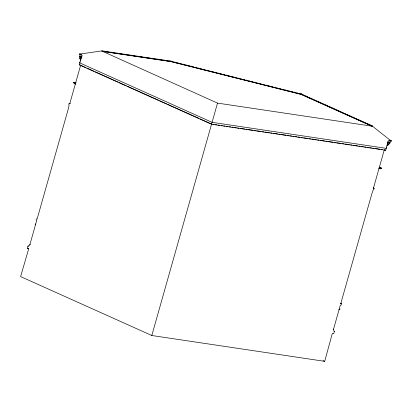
<?xml version="1.0" encoding="UTF-8"?>
<svg xmlns="http://www.w3.org/2000/svg" width="412" height="412" viewBox="0 0 412 412"><rect width="100%" height="100%" fill="white"/><g stroke="black" fill="none" stroke-linecap="round" stroke-linejoin="round"><path stroke-width="0.62" d="M390.674 140.801L391.06 140.507L391.4 140.744L391.307 141.089L372.51 126.257L217.515 103.108L101.754 50.985L102.191 50.774L102.377 51.397L171.351 61.702L171.248 61.131L170.826 61.192M308.954 97.443L308.403 97.196M365.928 123.034L365.696 122.673L365.207 122.982M172.978 61.985L172.592 61.383L172.02 61.743M174.523 62.377L174.142 61.774L173.57 62.135M176.073 62.768L175.692 62.166L175.115 62.526M177.624 63.154L177.242 62.557L176.666 62.912M179.174 63.546L178.787 62.943L178.216 63.304M182.269 64.329L181.888 63.726L181.311 64.087M183.819 64.715L183.438 64.118L182.861 64.478M185.369 65.106L184.988 64.504L184.411 64.864M186.919 65.498L186.657 64.942L186.003 65.137M188.464 65.889L188.207 65.333L187.62 65.42M190.014 66.28L189.752 65.724L189.268 65.735M191.565 66.667L191.302 66.116L190.818 66.121M286.345 90.547C285.923 89.816 285.099 89.801 284.429 90.063M287.993 90.964L287.731 90.408L287.246 90.419M289.646 91.376L289.384 90.825L288.894 90.831M291.294 91.794L291.14 91.32L290.542 91.248M292.942 92.211L292.788 91.732L292.196 91.665M294.595 92.628L294.333 92.072L293.844 92.082M296.243 93.04L295.981 92.489L295.497 92.494M297.891 93.457L297.634 92.901L297.145 92.911M299.545 93.874L299.282 93.318L298.793 93.328M301.193 94.286L300.93 93.735L300.446 93.74M104.318 51.495L104.602 51.057L105.009 51.351M106.899 51.881L107.177 51.443L107.589 51.737M108.186 52.077L108.562 51.629L108.922 52.185M109.474 52.267L109.85 51.824L110.21 52.376L103 51.299L103.407 50.861L103.767 51.412M112.054 52.654L112.43 52.211L112.79 52.762M114.629 53.04L115.005 52.592L115.365 53.148M117.209 53.421L117.585 52.978L117.945 53.534M119.789 53.807L120.165 53.364L120.52 53.915M121.076 53.998L121.355 53.56L121.71 53.74M122.364 54.193L122.74 53.751L123.1 54.302M123.651 54.384L123.935 53.946L124.29 54.127M155.891 59.199L156.266 58.756L156.622 59.313M157.08 59.38L157.358 58.937L157.714 59.117M158.27 59.555L158.646 59.112L159.006 59.668M159.459 59.735L159.738 59.292L160.15 59.586M161.839 60.09L162.117 59.647L162.529 59.941M164.218 60.446L164.594 60.003L164.955 60.554M166.597 60.801L166.973 60.358L167.334 60.909M167.787 60.976L168.07 60.538L168.42 60.719M301.677 94.42C300.992 94.23 302.547 93.792 302.305 94.729M321.149 102.954L320.953 102.634L320.387 102.851M329.399 106.656L329.198 106.337L328.637 106.559M337.644 110.359L337.443 110.045L336.882 110.261M345.889 114.062L345.694 113.748L345.127 113.964M170.274 61.326L170.65 60.914L171.062 61.131M357.003 119.156L356.802 118.682L356.313 118.986M194.66 67.45L195.067 67.125L195.515 67.352M196.21 67.841L196.617 67.511L197.127 67.851M197.755 68.227L198.285 67.918L198.713 68.469M199.305 68.619L199.835 68.31L200.263 68.861M200.85 69.01L201.386 68.701L201.808 69.252M210.141 71.348L210.671 71.039L211.093 71.59M211.686 71.74L212.216 71.43L212.643 71.982M213.236 72.126L213.885 71.863M214.781 72.517L215.543 72.327M216.331 72.909L217.093 72.718M217.876 73.3L218.406 72.991L218.834 73.537M219.426 73.686L219.957 73.377L220.384 73.928M220.971 74.078L221.502 73.769L221.929 74.32M222.521 74.469L223.052 74.16L223.479 74.711M224.066 74.855L224.597 74.551L225.024 75.097M225.616 75.247L226.147 74.938L226.574 75.489M227.161 75.638L227.697 75.329L228.119 75.88M228.712 76.029L229.242 75.72L229.669 76.266M230.257 76.416L230.792 76.107L231.214 76.658M231.807 76.807L232.337 76.498L232.765 77.049M242.642 79.537L243.173 79.228L243.6 79.779M244.187 79.928L244.718 79.619L245.145 80.17M245.737 80.314L246.5 80.124M247.282 80.706L248.05 80.515M248.833 81.097L249.239 80.773L249.687 80.999M250.378 81.488L250.784 81.159L251.232 81.391M251.928 81.875L252.211 81.566L252.783 81.777M253.473 82.266L253.88 81.942L254.395 82.276M255.023 82.657L255.553 82.349L255.981 82.9M256.568 83.044L257.103 82.74L257.526 83.286M258.118 83.435L258.648 83.126L259.076 83.677M267.403 85.773L267.934 85.469M268.954 86.165L269.484 85.856L269.912 86.407M270.499 86.556L271.029 86.247L271.457 86.798M272.049 86.947L272.579 86.638L273.007 87.184M273.594 87.334L274.124 87.025L274.552 87.576M275.144 87.725L275.674 87.416L276.102 87.967M276.689 88.117L277.219 87.808L277.647 88.359M278.239 88.503L278.769 88.199L279.197 88.745M279.784 88.894L280.32 88.585L280.742 89.136M281.334 89.286L281.865 88.977L282.292 89.528M282.879 89.677L283.415 89.368L283.837 89.914M80.639 60.518L79.737 58.339L80.005 57.381L81.432 58.02M76.055 82.642L73.702 82.292L73.563 82.771L75.679 83.718M334.292 331.253L333.802 333.643L332.335 333.426L324.692 361.334L151.807 335.507L20.6 276.581L28.696 248.807L27.429 248.235L27.99 246.021L28.598 246.196M390.159 140.574L391.307 141.089L388.367 140.647L385.647 150.262L211.536 124.249L79.269 64.849L81.988 55.239L79.454 54.101L80.01 53.751M75.823 84.218L74.114 83.451L74.248 82.966L75.391 83.481M70.38 103.587L69.128 103.402L68.722 104.844L69.144 105.034L68.268 108.974L37.126 219.014L36.493 218.731L36.086 220.173L36.719 220.456L29.788 244.96L27.975 246.314M35.149 224.566L35.334 223.922M151.807 335.507L217.515 103.108M334.348 331.722L333.421 329.579L340.358 305.076L341.09 305.184L341.502 303.742L340.327 303.217M384.278 149.865L373.401 188.305L374.132 188.418L373.725 189.86L373.236 189.783L371.902 193.594L340.765 303.634L341.502 303.742M373.591 188.526L373.818 187.723M340.018 308.846L339.838 309.484L338.808 309.33M379.328 167.118L381.584 168.132L381.445 168.611L378.994 168.245M386.883 145.889L388.851 144.54L389.124 143.577M389.85 142.748L389.577 143.706L387.465 143.33M133.251 55.821L170.717 61.414L170.908 61.022L170.877 61.604L301.646 94.549M179.766 63.695L180.214 63.319L180.703 63.68M300.745 94.25C301.09 93.091 302.259 94.894 300.745 94.25L371.773 126.149C372.479 125.289 373.051 126.319 371.954 125.871M126.757 54.626L127.313 54.616M135.033 55.862L135.589 55.852M143.314 57.098L143.87 57.088M146.863 57.629L147.228 57.474L147.594 57.963M151.59 58.334L152.146 58.329M303.397 95.224L303.345 94.652L302.763 94.935M305.586 96.202L305.529 95.635L304.952 95.919M306.677 96.696L306.621 96.125L306.044 96.408M307.769 97.186L307.718 96.619L307.136 96.902M309.958 98.169L309.901 97.598L309.324 97.881M311.05 98.659L310.993 98.092L310.416 98.375M353.614 117.775L353.63 117.255L353.259 117.229M354.727 118.275L354.67 117.703L354.093 117.987M355.839 118.774L355.783 118.203L355.201 118.486M358.059 119.768L358.079 119.253L357.601 119.289M359.171 120.268L359.115 119.701L358.538 119.985M360.284 120.767L360.227 120.201L359.65 120.484M362.508 121.767L362.452 121.2L361.87 121.483M363.616 122.266L363.564 121.7L362.982 121.983M364.728 122.766L364.677 122.199L364.095 122.482M366.953 123.765L366.896 123.198L366.32 123.482M368.065 124.264L368.009 123.693L367.432 123.976M369.178 124.764L369.193 124.244L368.822 124.218M370.285 125.263L370.306 124.743L369.734 124.872M371.397 125.763L371.346 125.191L370.764 125.475M105.663 51.449L106.08 51.279L106.342 51.799M115.973 52.988L116.39 52.818L116.658 53.339M118.553 53.375L119.13 53.354M165.464 60.379L166.041 60.363M169.533 61.182L170.115 61.167M233.383 77.09L233.887 76.89L234.31 77.441M303.855 95.43L304.344 95.12L304.581 95.368M311.508 98.865C312.332 98.293 312.136 99.194 312.924 99.158M360.763 120.984L361.149 120.685L361.489 120.927M313.805 99.895L313.831 99.421L313.172 99.611M314.84 100.358L314.861 99.884L314.202 100.075M315.87 100.822L315.891 100.348L315.237 100.538M316.9 101.285L316.993 100.858L316.601 100.806M317.93 101.749L318.023 101.321L317.394 101.383M318.96 102.212L318.986 101.733L318.327 101.929M319.99 102.676L320.016 102.197L319.357 102.387M322.055 103.603L322.076 103.124L321.422 103.314M323.085 104.061L323.106 103.587L322.452 103.778M324.115 104.524L324.141 104.051L323.482 104.241M325.145 104.988L325.238 104.56L324.847 104.509M326.175 105.451L326.273 105.024L325.64 105.086M327.21 105.915L327.231 105.441L326.572 105.632M330.3 107.305L330.326 106.826L329.667 107.017M331.33 107.769L331.356 107.29L330.697 107.48M332.36 108.227L332.386 107.753L331.727 107.944M333.396 108.691L333.488 108.263L333.092 108.212M334.426 109.154L334.446 108.68L333.792 108.871M335.456 109.618L335.476 109.144L334.822 109.335M338.546 111.008L338.571 110.529L337.912 110.725M339.581 111.472L339.601 110.993L338.942 111.183M340.611 111.935L340.631 111.456L339.977 111.647M341.641 112.399L341.775 112.038L341.337 111.915M342.671 112.857L342.691 112.383L342.037 112.574M343.701 113.321L343.726 112.847L343.067 113.037M346.796 114.711L346.816 114.232L346.162 114.428M347.826 115.175L347.846 114.696L347.192 114.891M348.856 115.638L348.99 115.278L348.557 115.159M349.886 116.102L350.025 115.741L349.587 115.623M350.916 116.565L350.942 116.086L350.282 116.277M351.951 117.023L351.972 116.55L351.312 116.74M124.429 54.188L125.124 54.605M132.705 55.424L133.133 55.414M138.617 56.305L139.318 56.727M140.986 56.66L141.414 56.65M149.262 57.896L149.69 57.891M333.421 329.579L333.529 329.183L333.133 329.126M110.88 52.123L111.235 52.046L111.498 52.571M113.455 52.509L113.815 52.432L114.078 52.952M154.814 58.684L155.169 58.612L155.432 59.132M160.762 59.575L161.118 59.498L161.386 60.023M163.142 59.931L163.502 59.853L163.765 60.379M169.09 60.822L169.45 60.744L169.713 61.264M327.607 106.095L328.385 106.1M335.852 109.798L336.635 109.803M344.097 113.501L344.88 113.506M352.348 117.204L353.125 117.209M202.488 69.201L203.054 69.134L203.358 69.638M259.756 83.626L260.317 83.564L260.621 84.069M170.424 61.234L170.795 61.177M192.363 66.512C193.264 66.723 193.037 66.842 193.97 66.96M130.403 55.007L131.037 55.486M204.125 69.52L204.903 70.03M235.077 77.317L235.86 77.827M239.722 78.491L240.505 78.996M241.272 78.877L242.05 79.387M261.388 83.95L262.171 84.455M205.779 69.865L206.453 70.421M208.874 70.648L209.548 71.199M236.735 77.667L237.405 78.218M238.28 78.053L238.955 78.61M263.047 84.295L263.716 84.846M266.142 85.073L266.816 85.629M207.447 70.241L207.998 70.807M264.715 84.671L265.266 85.238M111.178 52.52L132.221 55.666M80.191 54.209L79.454 54.101L102.377 50.851M81.561 54.605A2.019 1.463 -65.8 0 0 79.542 56.31L80.278 56.418M79.542 56.31L81.936 57.237M79.269 64.849L80.541 65.039M74.114 83.451L75.257 83.621M389.052 142.629L387.398 142.382L390.03 142.902A2.019 1.365 -81.5 0 0 389.613 140.621M387.198 144.293L388.851 144.54M212.906 124.264L214.173 124.455M215.445 124.645L216.712 124.831M217.984 125.021L219.884 125.305M221.156 125.495L222.423 125.686M223.695 125.876L224.962 126.067M226.234 126.257L228.14 126.541M229.407 126.731L230.679 126.917M231.946 127.107L233.218 127.298M234.485 127.488L236.39 127.772M237.657 127.962L238.929 128.153M240.196 128.343L244.64 129.007M245.912 129.193L247.179 129.383M248.446 129.574L252.891 130.238M254.163 130.429L255.43 130.614M256.702 130.805L261.141 131.469M262.413 131.66L263.68 131.85M264.952 132.041L269.397 132.705M270.663 132.891L271.935 133.081M273.202 133.272L277.647 133.936M278.914 134.127L280.186 134.317M281.453 134.503L285.897 135.167M287.164 135.357L288.436 135.548M289.703 135.739L291.608 136.022M292.881 136.212L294.147 136.403M295.419 136.588L296.686 136.779M297.958 136.969L299.859 137.253M301.131 137.443L302.398 137.634M303.67 137.824L308.109 138.489M309.381 138.674L310.648 138.865M311.92 139.055L316.364 139.72M317.631 139.91L318.903 140.101M320.17 140.286L324.615 140.95M325.882 141.141L327.154 141.331M328.421 141.522L332.865 142.186M334.137 142.372L335.404 142.562M336.671 142.753L341.115 143.417M342.387 143.608L343.654 143.798M344.926 143.984L349.366 144.648M350.638 144.839L351.905 145.029M353.177 145.22L357.621 145.884M358.888 146.069L360.16 146.26M361.427 146.451L363.332 146.734M364.599 146.924L365.871 147.115M367.138 147.305L368.41 147.496M369.677 147.681L371.583 147.97M372.85 148.155L374.122 148.346M375.389 148.536L379.833 149.201M381.105 149.391L382.372 149.582M379.133 167.766L381.584 168.132M379.107 168.168L380.76 168.415L380.626 168.894L378.968 168.647M27.429 248.235L28.701 248.426M80.088 61.97L79.634 62.305L79.815 62.928L212.077 122.328L386.188 148.335L386.693 147.913L386.461 147.378M171.335 61.573L301.481 94.363L316.225 100.981M317.297 101.465L371.923 125.995M389.603 142.712L390.03 142.902M384.473 149.731L385.647 150.262M81.463 57.021L79.825 56.284L79.552 57.247L81.138 57.958M373.056 187.934L374.132 188.418M79.737 58.339L81.164 58.983M85.902 67.609L80.639 65.245L69.762 103.685L69.128 103.402M87.071 68.135L94.09 71.286M95.26 71.812L118.069 82.055M119.238 82.58L126.252 85.732M127.426 86.257L158.419 100.173M159.588 100.698L166.608 103.85M167.777 104.375L198.769 118.296M199.938 118.821L211.634 124.074M73.702 82.292L75.813 83.239M323.09 360.613L324.692 361.334M268.058 85.511L268.361 86.015M30.323 244.743L29.937 244.579L29.788 244.96M146.234 57.443L145.853 57.273L145.678 57.675M137.958 56.207L137.577 56.037L137.397 56.439M129.677 54.971L129.296 54.796L129.121 55.203M213.998 71.935L214.194 72.368M149.783 57.974L149.963 58.313M141.507 56.738L141.682 57.077M132.123 55.429L131.665 55.151L131.485 55.553M246.592 80.222L246.695 80.556M151.142 58.494L150.679 57.979L150.406 58.38M148.778 58.138L148.31 57.623L148.042 58.03M145.23 57.608L144.761 57.093L144.494 57.5M142.866 57.258L142.398 56.738L142.13 57.144M140.497 56.902L140.034 56.387L139.766 56.794M136.949 56.372L136.485 55.857L136.218 56.264M134.585 56.017L134.121 55.502L133.849 55.908M128.673 55.136L128.204 54.621L127.936 55.028M126.309 54.781L125.84 54.266L125.572 54.672M152.775 58.736C152.78 58.231 154.212 58.432 154.243 58.957M81.447 57.16A2.019 1.463 -65.8 0 1 82.261 55.867M387.924 141.532A2.019 1.365 -81.5 0 1 387.821 142.573M301.955 94.384C300.091 94.786 301.749 93.122 301.955 94.384"/></g></svg>
